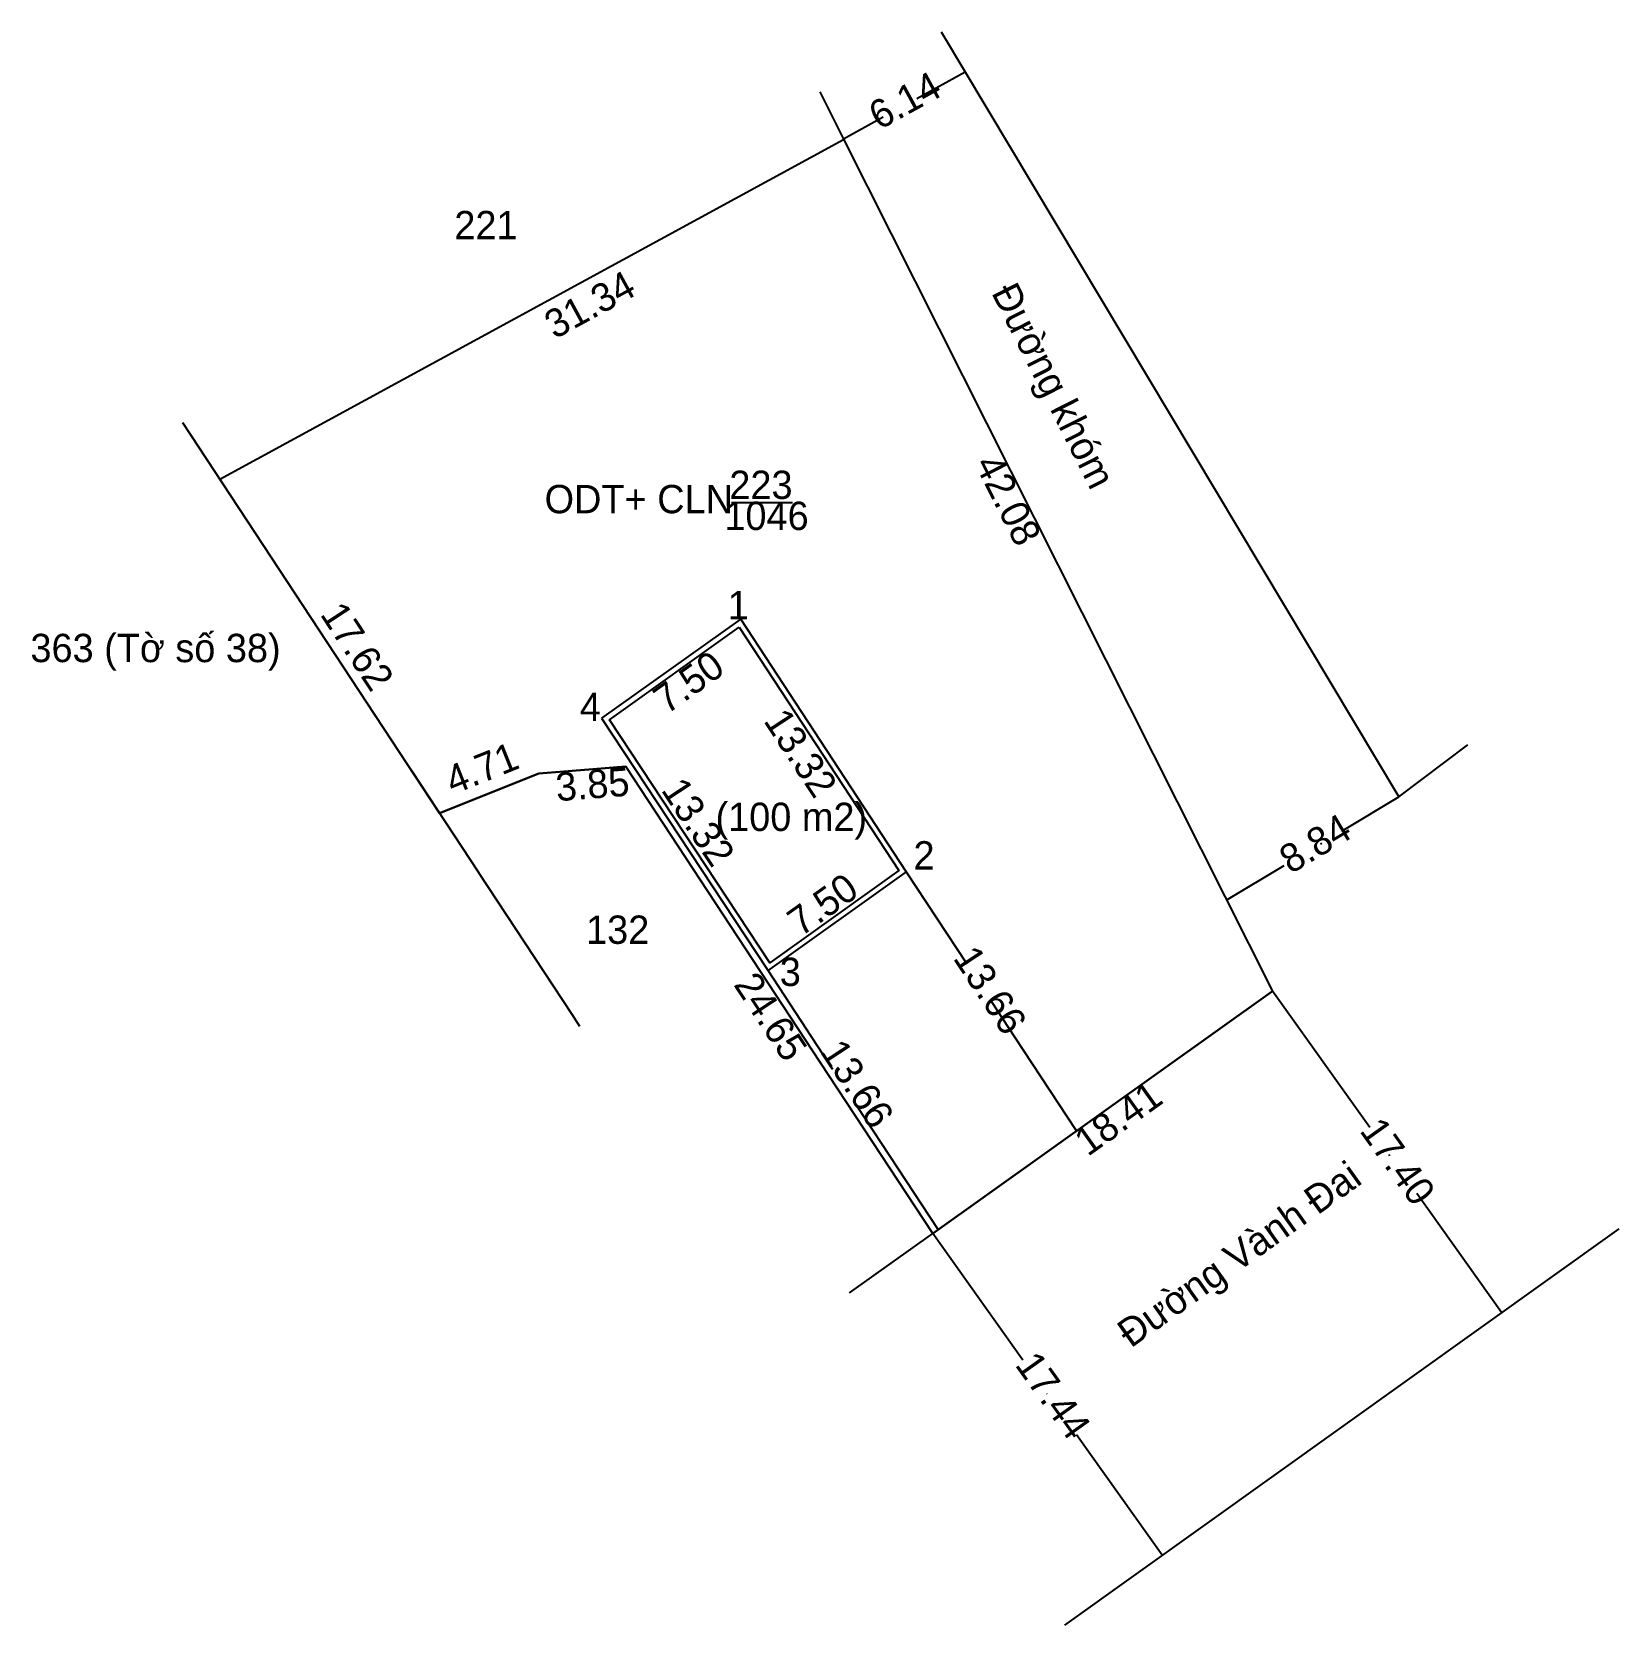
# Model space of a CAD drawing. Extents: x 536184 to 536586, y 1836676 to 1836836.
# Drawn here: x 536515.9 to 536585.9, y 1836675.6 to 1836745.9 of the extents above.
import ezdxf

# ---------------------------------------------------------------- set-up
doc = ezdxf.new("R2010")
doc.units = 0
for name, color, linetype in [('Level 1', 7, 'Continuous'), ('Level 10', 7, 'Continuous'), ('Level 13', 7, 'Continuous'), ('Level 4', 7, 'Continuous'), ('Level 43', 7, 'Continuous'), ('Level 63', 7, 'Continuous')]:
    doc.layers.add(name, color=color, linetype=linetype)

msp = doc.modelspace()

# ---------------------------------------------------------------- linework, layer by layer
at = {"layer": 'Level 1'}
msp.add_lwpolyline([(536547.05, 1836719.59), (536554.09, 1836708.85), (536548.4, 1836704.79), (536541.34, 1836715.51)], close=True, dxfattribs=at)
at = {"layer": 'Level 10'}
for p, q in [((536550.61, 1836743.21), (536551.66, 1836741.12)), ((536524.147, 1836726.118), (536551.663, 1836741.117)), ((536551.66, 1836741.12), (536570.58, 1836703.53)), ((536533.84, 1836711.39), (536522.51, 1836728.61)), ((536542.05, 1836713.44), (536539.68, 1836713.25)), ((536550.64, 1836700.37), (536542.05, 1836713.44)), ((536538.21, 1836713.14), (536533.84, 1836711.39)), ((536539.68, 1836713.25), (536538.21, 1836713.14)), ((536570.58, 1836703.53), (536555.59, 1836692.84)), ((536555.59, 1836692.84), (536550.64, 1836700.37))]:
    msp.add_line(p, q, dxfattribs=at)
at = {"layer": 'Level 13'}
msp.add_line((536546.71, 1836725.1), (536549.4, 1836725.1), dxfattribs=at)
at = {"layer": 'Level 4'}
for p, q in [((536555.97, 1836745.86), (536576.15, 1836712.1)), ((536557.03, 1836744.08), (536554.89, 1836742.9)), ((536553.41, 1836742.09), (536551.66, 1836741.12)), ((536541.001, 1836715.574), (536547.116, 1836719.935)), ((536554.43, 1836708.79), (536547.12, 1836719.94)), ((536548.33, 1836704.44), (536541, 1836715.57)), ((536576.15, 1836712.1), (536579.2, 1836714.4)), ((536539.68, 1836713.25), (536542.05, 1836713.44)), ((536550.64, 1836700.37), (536542.05, 1836713.44)), ((536532.6, 1836713.27), (536535.57, 1836708.76)), ((536533.84, 1836711.39), (536538.21, 1836713.14)), ((536538.21, 1836713.14), (536539.68, 1836713.25)), ((536573.68, 1836710.62), (536576.15, 1836712.1)), ((536572.69, 1836710.03), (536572.76, 1836710.07)), ((536539.68, 1836702.51), (536535.57, 1836708.76)), ((536548.325, 1836704.437), (536554.434, 1836708.794)), ((536557.11, 1836704.72), (536554.43, 1836708.79)), ((536568.56, 1836707.56), (536571.1, 1836709.08)), ((536551, 1836700.37), (536548.33, 1836704.44)), ((536555.59, 1836692.84), (536570.582, 1836703.533)), ((536574.87, 1836697.51), (536570.58, 1836703.53)), ((536559.22, 1836701.5), (536558.19, 1836703.07)), ((536540.03, 1836701.98), (536539.68, 1836702.51)), ((536561.94, 1836697.37), (536559.22, 1836701.5)), ((536555.59, 1836692.84), (536550.64, 1836700.37)), ((536551.19, 1836700.08), (536551, 1836700.37)), ((536555.83, 1836693.01), (536552.27, 1836698.43)), ((536575.75, 1836696.27), (536575.72, 1836696.32)), ((536580.68, 1836689.36), (536576.94, 1836694.6)), ((536561.42, 1836675.56), (536585.87, 1836693.05)), ((536551.92, 1836690.22), (536555.59, 1836692.84)), ((536559.57, 1836687.25), (536555.59, 1836692.84)), ((536560.64, 1836685.75), (536560.63, 1836685.77)), ((536565.72, 1836678.64), (536561.93, 1836683.96))]:
    msp.add_line(p, q, dxfattribs=at)

# ---------------------------------------------------------------- texts
at = {"layer": 'Level 1'}
msp.add_text('(100 m2)', height=1.25, dxfattribs=at).set_placement((536546.01, 1836710.6))
at = {"layer": 'Level 13'}
for s, p in [('223', (536546.62, 1836725.25)), ('ODT+ CLN', (536538.47, 1836724.62)), ('1046', (536546.4, 1836723.88))]:
    msp.add_text(s, height=1.25, dxfattribs=at).set_placement(p)
at = {"layer": 'Level 4'}
for s, height, rotation, p in [('6.14', 1.25, 28.71072, (536553.23, 1836741.51)), ('Đường khóm', 1.25, 296.71584, (536558.16, 1836734.36)), ('42.08', 1.25, 296.71584, (536557.42, 1836726.8)), ('17.62', 1.2499, 303.34616, (536528.54, 1836720.16)), ('4.71', 1.25, 21.82401, (536534.42, 1836712.19)), ('3.85', 1.25, 4.46716, (536539.01, 1836711.91)), ('8.84', 1.25, 30.88598, (536571.38, 1836708.68)), ('13.66', 1.25, 303.31618, (536556.46, 1836704.99)), ('24.65', 1.25, 303.31618, (536546.78, 1836703.82)), ('13.66', 1.25, 303.31618, (536550.6, 1836700.86)), ('18.41', 1.2499, 35.49427, (536562.43, 1836696.21)), ('17.40', 1.25, 305.48026, (536574.39, 1836697.37)), ('Đường Vành Đai', 1.24992, 35.49427, (536564.33, 1836687.76)), ('17.44', 1.25, 305.50331, (536559.19, 1836687.04))]:
    msp.add_text(s, height=height, rotation=rotation, dxfattribs=at).set_placement(p)
for s, height, p in [('221', 1.25, (536534.49, 1836736.71)), ('363 (Tờ số 38)', 1.24998, (536515.79, 1836718.05)), ('132', 1.25, (536540.3, 1836705.62))]:
    msp.add_text(s, height=height, dxfattribs=at).set_placement(p)
at = {"layer": 'Level 43'}
msp.add_text('31.34', height=1.25, rotation=28.59468, dxfattribs=at).set_placement((536538.92, 1836732.28))
at = {"layer": 'Level 63'}
for s, p in [(' 1', (536546.08, 1836719.94)), (' 4', (536539.56, 1836715.46)), (' 2', (536554.28, 1836708.9)), (' 3', (536548.38, 1836703.76))]:
    msp.add_text(s, height=1.25, dxfattribs=at).set_placement(p)
for s, rotation, p in [('7.50', 35.52882, (536543.86, 1836715.72)), ('13.32', 303.24906, (536548.1, 1836715.46)), ('13.32', 303.36812, (536543.58, 1836712.41)), ('7.50', 35.49323, (536549.77, 1836705.91))]:
    msp.add_text(s, height=1.25, rotation=rotation, dxfattribs=at).set_placement(p)

doc.saveas('drawing.dxf')
